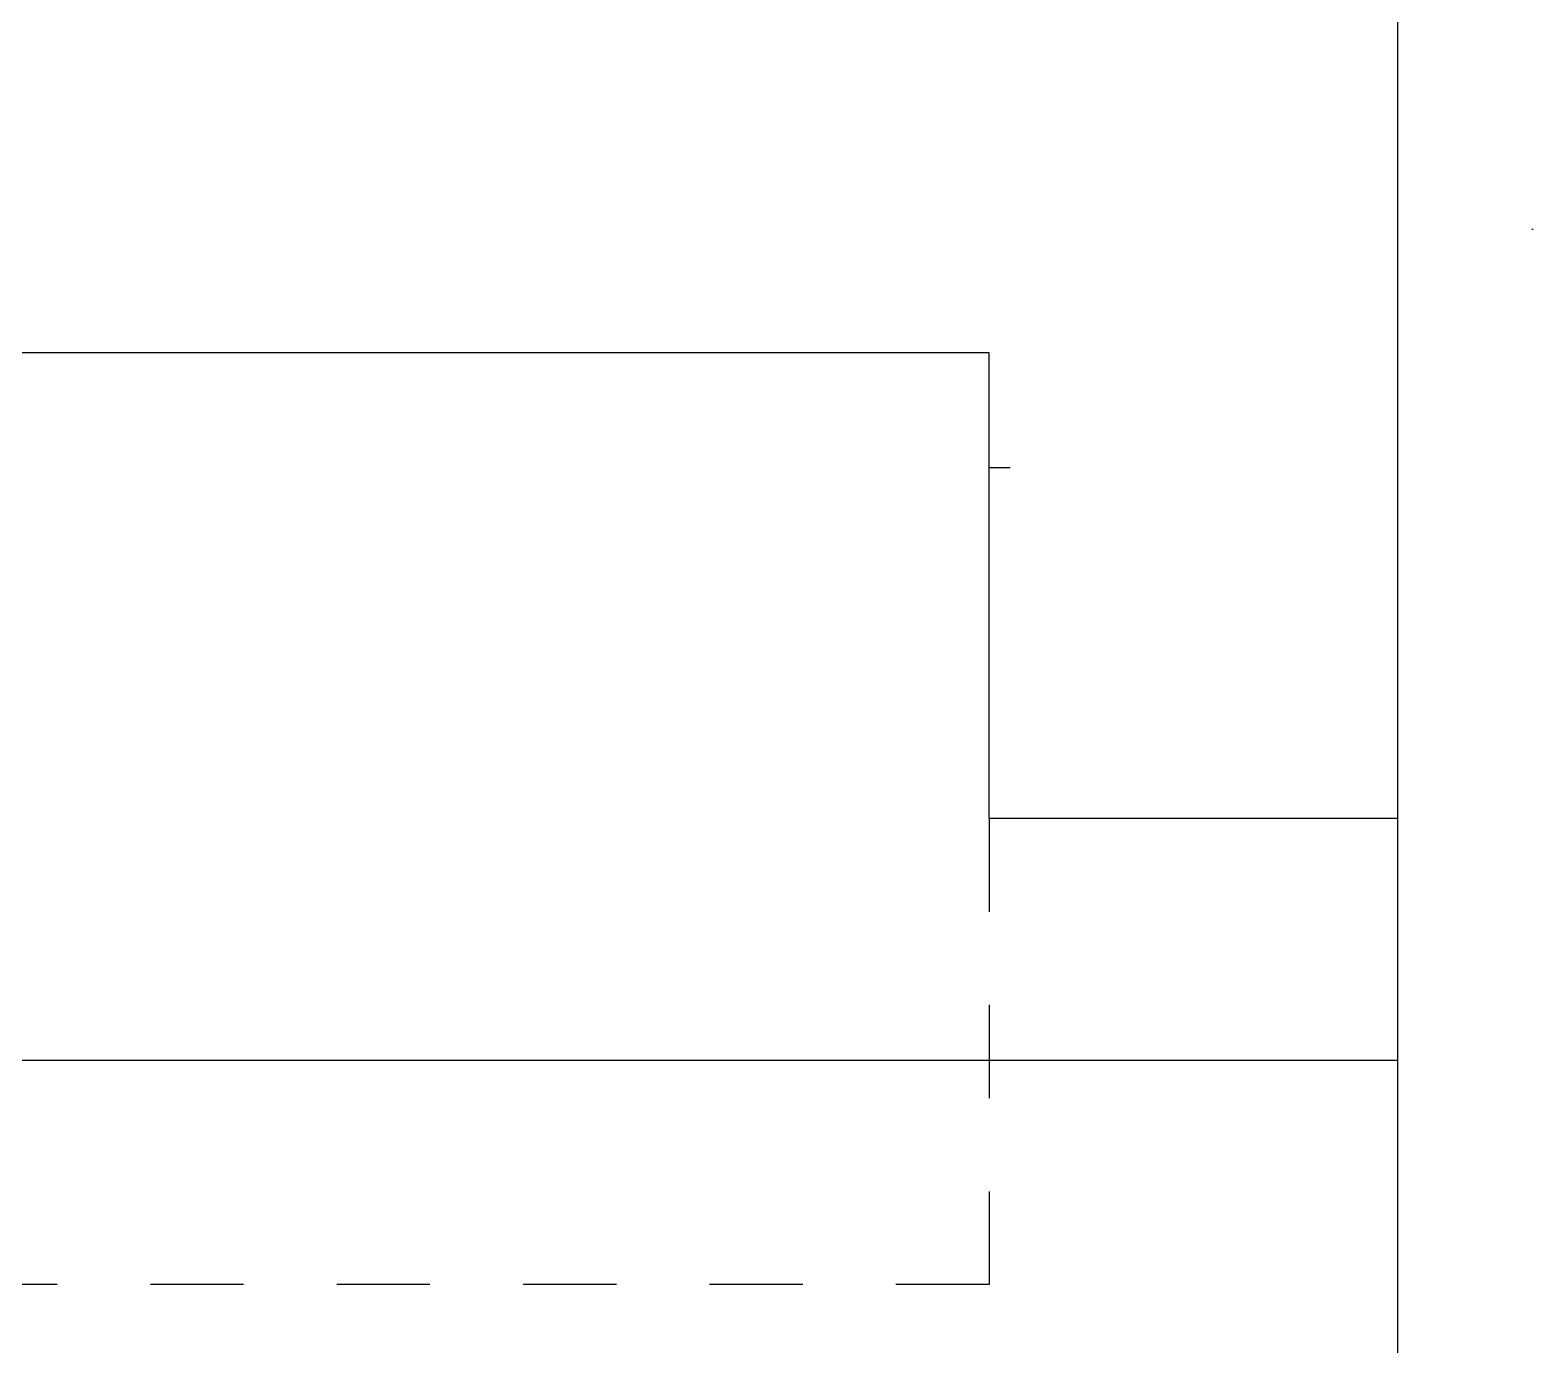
# Model space of a CAD drawing. Header units: inches. Extents: x 251.1 to 308.1, y 82.2 to 149.8.
# Drawn here: x 287.361 to 288.979, y 122.243 to 123.654 of the extents above; entities that cross this region are included whole.
import ezdxf

# ---------------------------------------------------------------- set-up
doc = ezdxf.new("R2010")
doc.units = ezdxf.units.IN
doc.header["$LTSCALE"] = 0.5
doc.header["$MEASUREMENT"] = 0
doc.linetypes.add('DASHED2', pattern=[0.375, 0.25, -0.125])
for name, color, linetype in [('HATCH', 12, 'Continuous'), ('LINE50', 5, 'Continuous'), ('LINE9', 9, 'Continuous'), ('TEXT', 4, 'Continuous')]:
    doc.layers.add(name, color=color, linetype=linetype)
doc.styles.add('DIM', font='romans.shx', dxfattribs={"width": 0.7})
doc.dimstyles.new('ext_12', dxfattribs={"dimscale": 12, "dimtxt": 0.09375, "dimasz": 0.09375, "dimexe": 0.09375, "dimexo": 0.0625, "dimgap": 0.0625, "dimtad": 1, "dimdec": 1, "dimzin": 3, "dimdsep": 46, "dimlunit": 4, "dimtxsty": 'DIM', "dimcen": 0.09, "dimdle": 0.09375, "dimclrt": 4, "dimadec": 0, "dimazin": 0, "dimtfac": 1, "dimtdec": 1, "dimtmove": 2, "dimatfit": 3, "dimfxl": 1, "dimfrac": 2, "dimtolj": 1, "dimtzin": 0, "dimarcsym": 0})

msp = doc.modelspace()

# ---------------------------------------------------------------- hatches: boundary and pattern name
at = {"layer": 'HATCH'}
h = msp.add_hatch(dxfattribs=at)
h.set_pattern_fill('INSUL', color=256, scale=7, angle=180, style=0)
h.set_pattern_definition([(7e-15, (278.786, 122.3078), (3e-16, -2.625), []), (7e-15, (278.786, 121.4328), (3e-16, -2.625), [0.875, -0.875]), (7e-15, (278.786, 120.5578), (3e-16, -2.625), [0.875, -0.875])])
h.paths.add_polyline_path([(288.8281, 132.3078), (286.2031, 132.3078), (286.2031, 122.8078), (286.8906, 122.8078), (286.8906, 123.3078), (288.3906, 123.3078), (288.3906, 122.8078), (288.8281, 122.8078)])
h = msp.add_hatch(dxfattribs=at)
h.set_pattern_fill('AR-SAND', color=256, scale=0.5, style=0)
h.set_pattern_definition([(37.5, (193.1861, -29.7721), (-0.0314967, 0.963412), [0, -0.76, 0, -0.85, 0, -0.8125]), (7.5, (193.1861, -29.7721), (0.884888, 1.411073), [0, -0.41, 0, -0.685, 0, -0.2625]), (327.5, (192.5711, -29.7721), (1.557071, 0.0028295), [0, -0.25, 0, -0.9, 0, -1.175]), (317.5, (192.5711, -29.7721), (1.503063, 0.438838), [0, -0.125, 0, -0.59, 0, -0.675])])
h.paths.add_polyline_path([(288.8281, 106.8106), (289.3071, 106.8106), (289.3073, 132.3078), (288.8075, 132.3078)])

# ---------------------------------------------------------------- linework, layer by layer
msp.add_line((288.8281, 122.5483), (286.2031, 122.5483), dxfattribs=at)
at = {"layer": 'LINE50'}
msp.add_line((288.8281, 132.3078), (288.8281, 106.8106), dxfattribs=at)
msp.add_lwpolyline([(288.8275, 122.8078), (288.39, 122.8078), (288.39, 123.3078), (286.89, 123.3078), (286.89, 122.8078), (286.2025, 122.8078)], dxfattribs=at)
at = {"layer": 'LINE9', "linetype": 'DASHED2', "ltscale": 0.15}
for p, q in [((288.39, 122.8078), (288.39, 122.3078)), ((288.39, 122.3078), (286.89, 122.3078))]:
    msp.add_line(p, q, dxfattribs=at)

# ---------------------------------------------------------------- leaders
at = {"layer": 'TEXT'}
for points in [[(284.703, 132.0578), (295.9455, 122.8712), (297.4399, 122.8712)], [(281.2975, 125.4383), (294.4726, 117.7169), (295.9683, 117.7169)]]:
    msp.add_leader(points, dimstyle='ext_12', override={"dimgap": 0.0625, "dimtad": 0}, dxfattribs=at)

doc.saveas('drawing.dxf')
